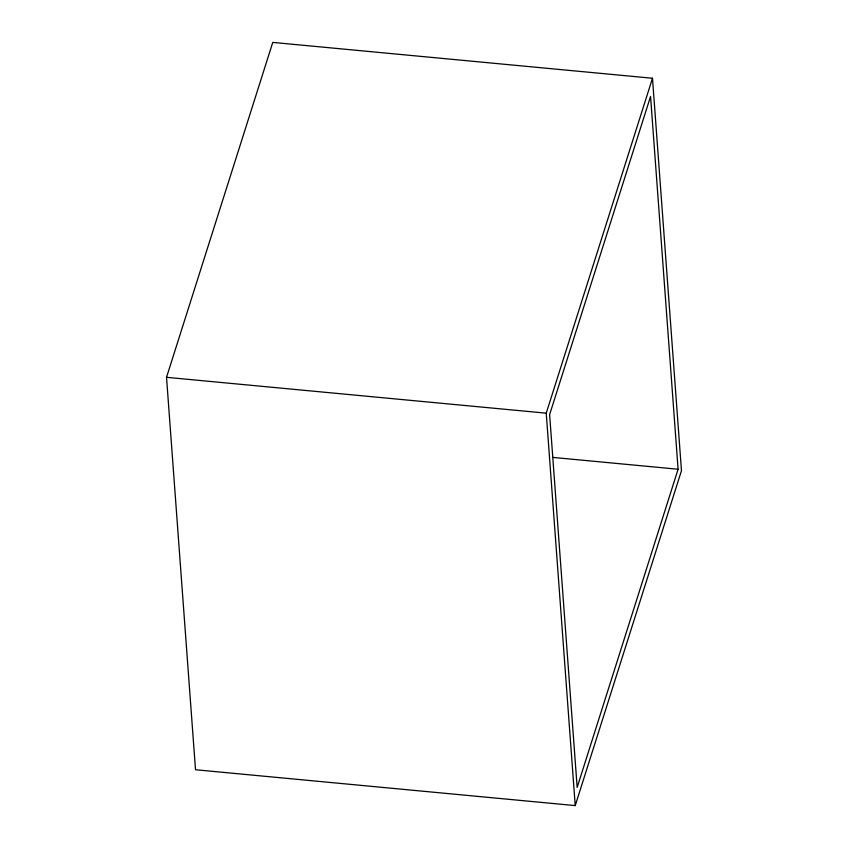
<?xml version="1.0" encoding="UTF-8"?>
<svg xmlns="http://www.w3.org/2000/svg" width="848" height="848" viewBox="0 0 848 848"><rect width="100%" height="100%" fill="white"/><g stroke="black" fill="none" stroke-linecap="round" stroke-linejoin="round"><path stroke-width="1.27" d="M166.526 377.318L272.77 42.4L652.483 78.26L681.474 470.682L575.23 805.6L195.517 769.74L166.526 377.318L546.239 413.177L652.483 78.26M678.093 469.241L577.159 787.421L549.621 414.619L650.554 96.449L678.093 469.241L553.108 457.432M546.239 413.177L575.23 805.6"/></g></svg>
